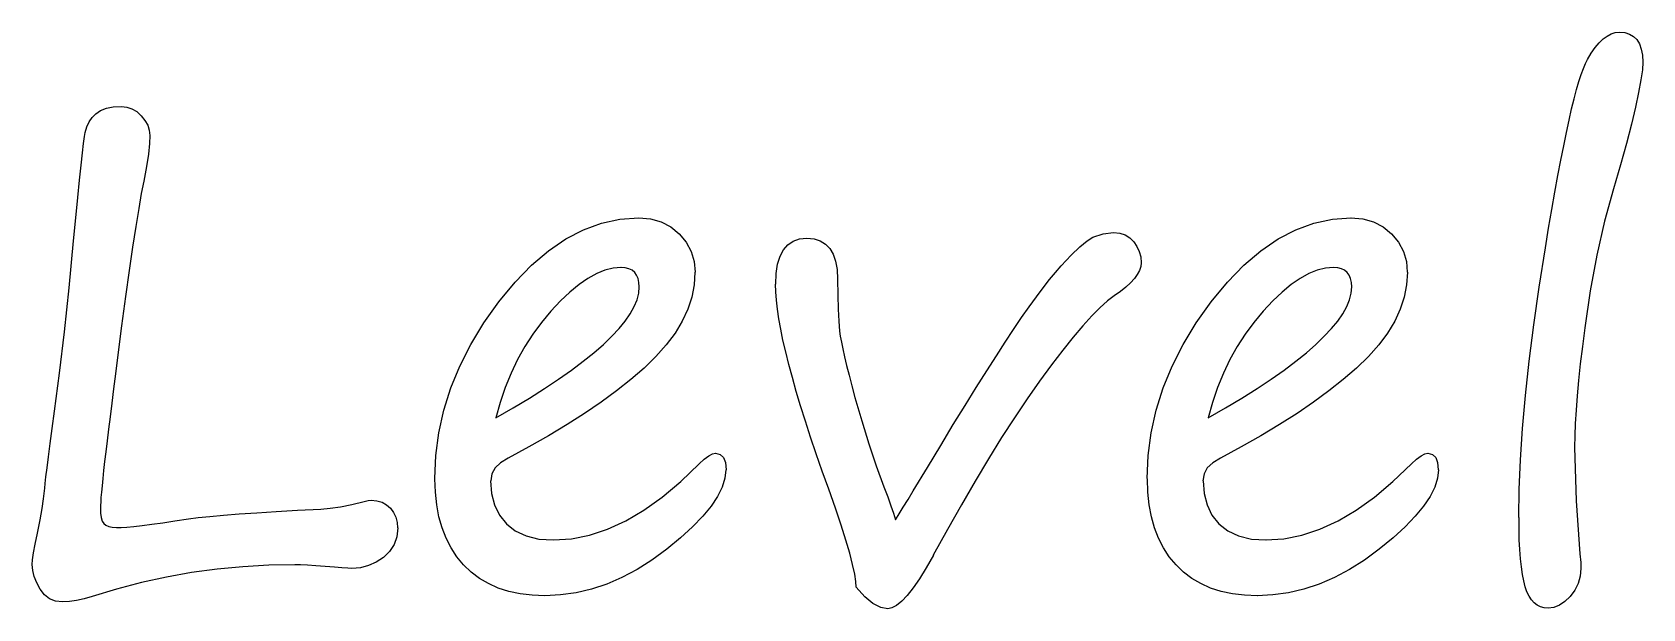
# Model space of a CAD drawing. Extents: x -1 to 126, y -65 to 138.
# Drawn here: x 98.02 to 105.05, y -53.12 to -50.61 of the extents above; entities that cross this region are included whole.
import ezdxf

# ---------------------------------------------------------------- set-up
doc = ezdxf.new("R2010")
doc.units = 0

msp = doc.modelspace()

# ---------------------------------------------------------------- linework, layer by layer
for p, q in [((104.889809, -50.625561), (104.90711, -50.616276)), ((104.90711, -50.616276), (104.92441, -50.610378)), ((104.92441, -50.610378), (104.942133, -50.608684)), ((104.942, -50.6087), (104.966045, -50.610676)), ((104.966045, -50.610676), (104.987127, -50.616574)), ((104.987127, -50.616574), (105.004851, -50.626706)), ((104.820609, -50.699814), (104.837909, -50.675769)), ((104.837909, -50.675769), (104.855209, -50.655082)), ((104.855209, -50.655082), (104.872509, -50.638205)), ((104.872509, -50.638205), (104.889809, -50.625561)), ((105.004851, -50.626706), (105.019188, -50.641043)), ((105.019188, -50.641043), (105.03059, -50.659613)), ((105.03059, -50.659613), (105.038605, -50.681965)), ((105.038605, -50.681965), (105.043233, -50.70855)), ((104.786008, -50.766475), (104.79487, -50.744969)), ((104.79487, -50.744969), (104.803732, -50.727669)), ((104.803732, -50.727669), (104.820609, -50.699814)), ((105.045, -50.739), (105.043024, -50.773177)), ((105.043233, -50.70855), (105.044926, -50.738929)), ((104.75646, -50.85888), (104.766591, -50.823438)), ((104.766591, -50.823438), (104.776723, -50.792637)), ((104.776723, -50.792637), (104.786008, -50.766475)), ((105.037126, -50.81706), (105.026994, -50.871069)), ((105.043024, -50.773177), (105.037126, -50.81706)), ((104.734926, -50.94327), (104.745904, -50.898964)), ((104.745904, -50.898964), (104.75646, -50.85888)), ((105.026994, -50.871069), (105.013081, -50.935203)), ((98.285631, -50.980816), (98.301661, -50.963939)), ((98.301661, -50.963939), (98.321924, -50.950449)), ((98.321924, -50.950449), (98.347663, -50.940317)), ((98.347663, -50.940317), (98.377621, -50.934842)), ((98.377621, -50.934842), (98.413065, -50.932867)), ((98.413, -50.9327), (98.436622, -50.93524)), ((98.436622, -50.93524), (98.458551, -50.942832)), ((98.458551, -50.942832), (98.479661, -50.95508)), ((98.479661, -50.95508), (98.499078, -50.972804)), ((104.723948, -50.992213), (104.734926, -50.94327)), ((105.013081, -50.935203), (104.995357, -51.009465)), ((98.255235, -51.04536), (98.262404, -51.021315)), ((98.262404, -51.021315), (98.272536, -50.99981)), ((98.272536, -50.99981), (98.285631, -50.980816)), ((98.499078, -50.972804), (98.515531, -50.993067)), ((98.515531, -50.993067), (98.527751, -51.014177)), ((98.527751, -51.014177), (98.534497, -51.036529)), ((98.534497, -51.036529), (98.537037, -51.059305)), ((104.712123, -51.045801), (104.723948, -50.992213)), ((104.995357, -51.009465), (104.973429, -51.093431)), ((98.242987, -51.135237), (98.248039, -51.093465)), ((98.248039, -51.093465), (98.251849, -51.063507)), ((98.251849, -51.063507), (98.255235, -51.04536)), ((98.535407, -51.094741), (98.530355, -51.139891)), ((98.5371, -51.0593), (98.535407, -51.094741)), ((104.687654, -51.166476), (104.700297, -51.104029)), ((104.700297, -51.104029), (104.712123, -51.045801)), ((104.973429, -51.093431), (104.947267, -51.187524)), ((98.237089, -51.188402), (98.242987, -51.135237)), ((98.530355, -51.139891), (98.521916, -51.194321)), ((104.674982, -51.233987), (104.687654, -51.166476)), ((98.230343, -51.253381), (98.237089, -51.188402)), ((98.521916, -51.194321), (98.510091, -51.258876)), ((104.661915, -51.305716), (104.674982, -51.233987)), ((104.947267, -51.187524), (104.917309, -51.291743)), ((98.222752, -51.330173), (98.230343, -51.253381)), ((98.499545, -51.312065), (98.488143, -51.377888)), ((98.5101, -51.2589), (98.499545, -51.312065)), ((104.648425, -51.382085), (104.661915, -51.305716)), ((104.917, -51.2918), (104.878604, -51.432728)), ((98.21389, -51.418359), (98.222752, -51.330173)), ((98.488143, -51.377888), (98.4755, -51.455527)), ((104.634512, -51.4631), (104.648425, -51.382085)), ((98.204605, -51.518359), (98.21389, -51.418359)), ((98.4755, -51.455527), (98.461586, -51.5454)), ((100.426968, -51.470268), (100.505869, -51.441578)), ((100.505869, -51.441578), (100.58604, -51.424701)), ((100.58604, -51.424701), (100.667896, -51.418802)), ((100.668, -51.4188), (100.719898, -51.423005)), ((100.719898, -51.423005), (100.766312, -51.436072)), ((100.766312, -51.436072), (100.808084, -51.458029)), ((100.808084, -51.458029), (100.844792, -51.488407)), ((103.532666, -51.470268), (103.611569, -51.441578)), ((103.611569, -51.441578), (103.691737, -51.424701)), ((103.691737, -51.424701), (103.773596, -51.418802)), ((103.773, -51.4188), (103.824898, -51.423005)), ((103.824898, -51.423005), (103.871312, -51.436072)), ((103.871312, -51.436072), (103.913084, -51.458029)), ((103.913084, -51.458029), (103.949792, -51.488407)), ((104.620175, -51.548331), (104.634512, -51.4631)), ((104.878604, -51.432728), (104.84527, -51.58083)), ((98.184765, -51.723422), (98.204605, -51.518359)), ((100.274648, -51.56183), (100.350176, -51.510355)), ((100.350176, -51.510355), (100.426968, -51.470268)), ((100.844792, -51.488407), (100.87475, -51.524695)), ((100.87475, -51.524695), (100.896284, -51.564779)), ((101.318029, -51.535262), (101.341651, -51.519655)), ((101.341651, -51.519655), (101.369083, -51.509946)), ((101.369083, -51.509946), (101.40115, -51.506983)), ((101.401, -51.507), (101.432222, -51.509963)), ((101.432222, -51.509963), (101.459654, -51.518402)), ((101.459654, -51.518402), (101.48243, -51.532315)), ((101.48243, -51.532315), (101.501423, -51.551732)), ((102.591166, -51.544534), (102.622811, -51.518795)), ((102.622811, -51.518795), (102.648126, -51.503188)), ((102.648126, -51.503188), (102.692853, -51.487581)), ((102.692853, -51.487581), (102.738, -51.482529)), ((102.738, -51.4825), (102.764585, -51.48504)), ((102.764585, -51.48504), (102.788207, -51.492632)), ((102.788207, -51.492632), (102.808471, -51.50488)), ((102.808471, -51.50488), (102.826194, -51.522604)), ((102.826194, -51.522604), (102.840108, -51.543291)), ((103.380348, -51.56183), (103.455873, -51.510355)), ((103.455873, -51.510355), (103.532666, -51.470268)), ((103.949792, -51.488407), (103.97975, -51.524695)), ((103.97975, -51.524695), (104.001284, -51.564779)), ((98.461586, -51.5454), (98.446826, -51.647508)), ((100.200807, -51.6247), (100.274648, -51.56183)), ((100.896284, -51.564779), (100.909351, -51.608239)), ((101.273297, -51.619638), (101.283852, -51.58546)), ((101.283852, -51.58546), (101.299036, -51.55719)), ((101.299036, -51.55719), (101.318029, -51.535262)), ((101.501423, -51.551732), (101.51576, -51.577047)), ((101.51576, -51.577047), (101.526315, -51.607849)), ((102.509307, -51.62808), (102.553613, -51.581245)), ((102.553613, -51.581245), (102.591166, -51.544534)), ((102.840108, -51.543291), (102.85024, -51.565219)), ((102.85024, -51.565219), (102.856138, -51.588841)), ((102.856138, -51.588841), (102.858114, -51.613733)), ((103.306507, -51.6247), (103.380348, -51.56183)), ((104.001284, -51.564779), (104.014351, -51.608239)), ((104.593166, -51.72006), (104.620175, -51.548331)), ((104.84527, -51.58083), (104.816156, -51.736103)), ((98.446826, -51.647508), (98.430796, -51.761853)), ((100.128657, -51.698961), (100.200807, -51.6247)), ((100.484673, -51.661385), (100.446697, -51.682467)), ((100.520958, -51.646625), (100.484673, -51.661385)), ((100.556402, -51.637763), (100.520958, -51.646625)), ((100.591, -51.6348), (100.556402, -51.637763)), ((100.608955, -51.636062), (100.590385, -51.634933)), ((100.625409, -51.640267), (100.608955, -51.636062)), ((100.638899, -51.646589), (100.625409, -51.640267)), ((100.650301, -51.655874), (100.638899, -51.646589)), ((100.658739, -51.668123), (100.650301, -51.655874)), ((100.665061, -51.68246), (100.658739, -51.668123)), ((100.909351, -51.608239), (100.913584, -51.655497)), ((100.913, -51.6555), (100.909613, -51.709929)), ((101.265, -51.7074), (101.266976, -51.660565)), ((101.266976, -51.660565), (101.273297, -51.619638)), ((101.526315, -51.607849), (101.532637, -51.644134)), ((101.532637, -51.644134), (101.534612, -51.686329)), ((102.458676, -51.687581), (102.484838, -51.655935)), ((102.484838, -51.655935), (102.509307, -51.62808)), ((102.841546, -51.665177), (102.828875, -51.683324)), ((102.850832, -51.647877), (102.841546, -51.665177)), ((102.856307, -51.630577), (102.850832, -51.647877)), ((102.858, -51.6137), (102.856307, -51.630577)), ((103.234354, -51.698961), (103.306507, -51.6247)), ((103.58967, -51.661385), (103.551697, -51.682467)), ((103.625958, -51.646625), (103.58967, -51.661385)), ((103.661402, -51.637763), (103.625958, -51.646625)), ((103.696, -51.6348), (103.661402, -51.637763)), ((103.714955, -51.636062), (103.696385, -51.634933)), ((103.731409, -51.640267), (103.714955, -51.636062)), ((103.744899, -51.646589), (103.731409, -51.640267)), ((103.756301, -51.655874), (103.744899, -51.646589)), ((103.764739, -51.668123), (103.756301, -51.655874)), ((103.771061, -51.68246), (103.764739, -51.668123)), ((104.014351, -51.608239), (104.018556, -51.655497)), ((104.019, -51.6555), (104.015613, -51.709929)), ((98.164106, -51.915827), (98.184765, -51.723422)), ((100.058192, -51.784616), (100.128657, -51.698961)), ((100.368217, -51.741965), (100.327289, -51.780362)), ((100.407877, -51.709053), (100.368217, -51.741965)), ((100.446697, -51.682467), (100.407877, -51.709053)), ((100.668871, -51.69976), (100.665061, -51.68246)), ((100.667785, -51.747042), (100.670325, -51.71961)), ((100.67, -51.7196), (100.668871, -51.69976)), ((100.909613, -51.709929), (100.899058, -51.763515)), ((101.265227, -51.740299), (101.26438, -51.707386)), ((101.26819, -51.776584), (101.265227, -51.740299)), ((101.535, -51.6863), (101.535282, -51.755498)), ((102.401287, -51.762685), (102.430821, -51.723445)), ((102.430821, -51.723445), (102.458676, -51.687581)), ((102.768112, -51.739458), (102.74068, -51.758875)), ((102.792158, -51.720465), (102.768112, -51.739458)), ((102.811998, -51.701471), (102.792158, -51.720465)), ((102.828875, -51.683324), (102.811998, -51.701471)), ((103.163892, -51.784616), (103.234354, -51.698961)), ((103.473217, -51.741965), (103.432289, -51.780362)), ((103.512877, -51.709053), (103.473217, -51.741965)), ((103.551697, -51.682467), (103.512877, -51.709053)), ((103.774871, -51.69976), (103.771061, -51.68246)), ((103.77381, -51.747042), (103.77635, -51.71961)), ((103.776, -51.7196), (103.774871, -51.69976)), ((104.015613, -51.709929), (104.005058, -51.763515)), ((104.569967, -51.885039), (104.593166, -51.72006)), ((104.816156, -51.736103), (104.791688, -51.898553)), ((98.430796, -51.761853), (98.413919, -51.888435)), ((99.99279, -51.876598), (100.058192, -51.784616)), ((100.327289, -51.780362), (100.285094, -51.825085)), ((100.631068, -51.836072), (100.648368, -51.80527)), ((100.648368, -51.80527), (100.660617, -51.775733)), ((100.660617, -51.775733), (100.667785, -51.747042)), ((100.899058, -51.763515), (100.881758, -51.81668)), ((101.272396, -51.815824), (101.26819, -51.776584)), ((101.535282, -51.755498), (101.536976, -51.815834)), ((102.337152, -51.853403), (102.370062, -51.806148)), ((102.370062, -51.806148), (102.401287, -51.762685)), ((102.678397, -51.809943), (102.642952, -51.845807)), ((102.710886, -51.780829), (102.678397, -51.809943)), ((102.74, -51.7589), (102.710886, -51.780829)), ((103.09849, -51.876598), (103.163892, -51.784616)), ((103.432289, -51.780362), (103.390094, -51.825085)), ((103.737093, -51.836072), (103.754394, -51.80527)), ((103.754394, -51.80527), (103.766642, -51.775733)), ((103.766642, -51.775733), (103.77381, -51.747042)), ((104.005058, -51.763515), (103.987758, -51.81668)), ((99.936252, -51.969847), (99.99279, -51.876598)), ((100.244166, -51.874031), (100.20619, -51.925508)), ((100.285094, -51.825085), (100.244166, -51.874031)), ((100.582554, -51.901051), (100.609139, -51.868138)), ((100.609139, -51.868138), (100.631068, -51.836072)), ((100.857713, -51.869001), (100.826491, -51.920899)), ((100.881758, -51.81668), (100.857713, -51.869001)), ((101.278717, -51.858019), (101.272396, -51.815824)), ((101.287156, -51.903166), (101.278717, -51.858019)), ((101.536976, -51.815834), (101.539939, -51.868155)), ((101.539939, -51.868155), (101.543749, -51.912038)), ((102.302131, -51.90488), (102.337152, -51.853403)), ((102.642952, -51.845807), (102.603712, -51.888846)), ((103.041949, -51.969847), (103.09849, -51.876598)), ((103.349166, -51.874031), (103.31119, -51.925508)), ((103.390094, -51.825085), (103.349166, -51.874031)), ((103.688551, -51.901051), (103.715136, -51.868138)), ((103.715136, -51.868138), (103.737093, -51.836072)), ((103.963713, -51.869001), (103.932491, -51.920899)), ((103.987758, -51.81668), (103.963713, -51.869001)), ((104.550127, -52.042846), (104.569967, -51.885039)), ((98.142996, -52.095154), (98.164106, -51.915827)), ((98.413919, -51.888435), (98.395772, -52.027254)), ((100.20619, -51.925508), (100.171593, -51.979938)), ((100.5142, -51.970249), (100.550485, -51.934804)), ((100.550485, -51.934804), (100.582554, -51.901051)), ((100.826491, -51.920899), (100.788094, -51.972376)), ((101.296864, -51.951268), (101.287156, -51.903166)), ((101.308689, -52.002746), (101.296864, -51.951268)), ((101.543749, -51.912038), (101.546712, -51.933967)), ((101.546712, -51.933967), (101.551341, -51.959705)), ((102.265843, -51.959733), (102.302131, -51.90488)), ((102.561517, -51.938636), (102.51637, -51.995597)), ((102.603712, -51.888846), (102.561517, -51.938636)), ((103.31119, -51.925508), (103.27659, -51.979938)), ((103.620197, -51.970249), (103.656485, -51.934804)), ((103.656485, -51.934804), (103.688551, -51.901051)), ((103.932491, -51.920899), (103.894094, -51.972376)), ((104.791688, -51.898553), (104.781556, -51.979142)), ((99.88815, -52.064363), (99.936252, -51.969847)), ((100.171593, -51.979938), (100.139947, -52.036478)), ((100.426014, -52.043666), (100.472425, -52.006534)), ((100.472425, -52.006534), (100.5142, -51.970249)), ((100.742947, -52.023009), (100.691047, -52.07322)), ((100.788094, -51.972376), (100.742947, -52.023009)), ((101.32218, -52.057175), (101.308689, -52.002746)), ((101.551341, -51.959705), (101.557662, -51.989663)), ((101.557662, -51.989663), (101.565254, -52.02384)), ((101.565254, -52.02384), (101.574116, -52.061816)), ((102.184831, -52.085892), (102.227023, -52.019649)), ((102.227023, -52.019649), (102.265843, -51.959733)), ((102.51637, -51.995597), (102.467424, -52.059732)), ((102.99385, -52.064363), (103.041949, -51.969847)), ((103.27659, -51.979938), (103.244947, -52.036478)), ((103.532014, -52.043666), (103.578425, -52.006534)), ((103.578425, -52.006534), (103.620197, -51.970249)), ((103.848944, -52.023009), (103.797047, -52.07322)), ((103.894094, -51.972376), (103.848944, -52.023009)), ((104.781556, -51.979142), (104.772694, -52.055514)), ((98.121462, -52.261397), (98.142996, -52.095154)), ((98.395772, -52.027254), (98.38691, -52.09772)), ((99.84891, -52.160143), (99.88815, -52.064363)), ((100.139947, -52.036478), (100.111677, -52.095973)), ((100.31842, -52.121726), (100.374957, -52.082062)), ((100.374957, -52.082062), (100.426014, -52.043666)), ((100.691047, -52.07322), (100.633242, -52.123009)), ((101.337786, -52.114559), (101.32218, -52.057175)), ((101.574116, -52.061816), (101.584671, -52.104008)), ((102.139261, -52.158045), (102.184831, -52.085892)), ((102.467424, -52.059732), (102.415526, -52.130617)), ((102.954607, -52.160143), (102.99385, -52.064363)), ((103.244947, -52.036478), (103.216677, -52.095973)), ((103.424417, -52.121726), (103.480957, -52.082062)), ((103.480957, -52.082062), (103.532014, -52.043666)), ((103.797047, -52.07322), (103.739242, -52.123009)), ((104.533674, -52.193056), (104.550127, -52.042846)), ((104.772694, -52.055514), (104.765103, -52.127243)), ((98.378472, -52.164386), (98.370457, -52.226833)), ((98.38691, -52.09772), (98.378472, -52.164386)), ((99.818529, -52.257188), (99.84891, -52.160143)), ((100.086362, -52.158421), (100.064433, -52.222976)), ((100.111677, -52.095973), (100.086362, -52.158421)), ((100.191414, -52.204002), (100.25766, -52.16223)), ((100.25766, -52.16223), (100.31842, -52.121726)), ((100.633242, -52.123009), (100.570795, -52.172375)), ((101.354663, -52.174895), (101.337786, -52.114559)), ((101.584671, -52.104008), (101.596919, -52.150422)), ((101.596919, -52.150422), (101.61041, -52.201056)), ((102.091159, -52.236104), (102.139261, -52.158045)), ((102.415526, -52.130617), (102.361518, -52.20741)), ((102.924229, -52.257188), (102.954607, -52.160143)), ((103.191362, -52.158421), (103.169433, -52.222976)), ((103.216677, -52.095973), (103.191362, -52.158421)), ((103.297414, -52.204002), (103.363657, -52.16223)), ((103.363657, -52.16223), (103.424417, -52.121726)), ((103.739242, -52.123009), (103.676795, -52.172375)), ((104.765103, -52.127243), (104.758781, -52.194333)), ((98.370457, -52.226833), (98.363288, -52.285482)), ((100.064433, -52.222976), (100.04544, -52.290486)), ((100.120528, -52.246617), (100.191414, -52.204002)), ((100.503708, -52.221745), (100.431975, -52.271111)), ((100.570795, -52.172375), (100.503708, -52.221745)), ((101.373657, -52.23861), (101.354663, -52.174895)), ((101.61041, -52.201056), (101.639947, -52.304008)), ((102.039261, -52.320071), (102.091159, -52.236104)), ((102.361518, -52.20741), (102.306244, -52.289689)), ((103.169433, -52.222976), (103.15044, -52.290486)), ((103.226528, -52.246617), (103.297414, -52.204002)), ((103.609705, -52.221745), (103.537975, -52.271111)), ((103.676795, -52.172375), (103.609705, -52.221745)), ((104.52103, -52.336938), (104.533674, -52.193056)), ((104.758781, -52.194333), (104.754152, -52.257201)), ((98.11133, -52.336502), (98.121462, -52.261397)), ((98.363288, -52.285482), (98.356543, -52.340335)), ((99.7966, -52.3555), (99.818529, -52.257188)), ((100.045, -52.2905), (100.120528, -52.246617)), ((100.431975, -52.271111), (100.355606, -52.320057)), ((101.394739, -52.305276), (101.373657, -52.23861)), ((101.417091, -52.374898), (101.394739, -52.305276)), ((101.639947, -52.304008), (101.671169, -52.403587)), ((102.306244, -52.289689), (102.249704, -52.376611)), ((102.9023, -52.3555), (102.924229, -52.257188)), ((103.151, -52.2905), (103.226528, -52.246617)), ((103.537975, -52.271111), (103.461603, -52.320057)), ((104.754152, -52.257201), (104.750766, -52.315429)), ((98.102469, -52.402748), (98.11133, -52.336502)), ((98.356543, -52.340335), (98.350221, -52.390968)), ((99.783505, -52.454656), (99.7966, -52.3555)), ((100.274591, -52.368579), (100.188516, -52.417101)), ((100.355606, -52.320057), (100.274591, -52.368579)), ((101.441559, -52.447471), (101.417091, -52.374898)), ((101.984408, -52.410365), (102.039261, -52.320071)), ((102.249704, -52.376611), (102.19274, -52.469016)), ((102.889205, -52.454656), (102.9023, -52.3555)), ((103.380591, -52.368579), (103.294516, -52.417101)), ((103.461603, -52.320057), (103.380591, -52.368579)), ((104.512168, -52.473226), (104.52103, -52.336938)), ((104.74879, -52.369014), (104.747943, -52.418383)), ((104.750766, -52.315429), (104.74879, -52.369014)), ((98.094877, -52.460132), (98.102469, -52.402748)), ((98.344746, -52.438223), (98.339694, -52.480842)), ((98.350221, -52.390968), (98.344746, -52.438223)), ((100.188516, -52.417101), (100.098222, -52.465624)), ((100.989799, -52.447861), (101.003289, -52.444898)), ((101.003, -52.4449), (101.02284, -52.449528)), ((101.671169, -52.403587), (101.703238, -52.498944)), ((101.92618, -52.506569), (101.984408, -52.410365)), ((103.294516, -52.417101), (103.20422, -52.465624)), ((104.094799, -52.447861), (104.108289, -52.444898)), ((104.108, -52.4449), (104.12784, -52.449528)), ((104.748, -52.4184), (104.753898, -52.651733)), ((98.083927, -52.547051), (98.088978, -52.50781)), ((98.088978, -52.50781), (98.094877, -52.460132)), ((98.339694, -52.480842), (98.335489, -52.520082)), ((99.7793, -52.5555), (99.783505, -52.454656)), ((100.041622, -52.509062), (100.027285, -52.535224)), ((100.065667, -52.485864), (100.041622, -52.509062)), ((100.099, -52.4656), (100.065667, -52.485864)), ((100.851007, -52.568557), (100.931599, -52.490921)), ((100.932, -52.4909), (100.953929, -52.470637)), ((100.953929, -52.470637), (100.973345, -52.4563)), ((100.973345, -52.4563), (100.989799, -52.447861)), ((101.02284, -52.449528), (101.037177, -52.462624)), ((101.037177, -52.462624), (101.045616, -52.485399)), ((101.048, -52.5167), (101.043795, -52.553409)), ((101.045616, -52.485399), (101.048579, -52.516624)), ((101.468145, -52.522996), (101.441559, -52.447471)), ((101.703238, -52.498944), (101.736992, -52.590506)), ((101.865, -52.6091), (101.92618, -52.506569)), ((102.19274, -52.469016), (102.134092, -52.566484)), ((102.885, -52.5555), (102.889205, -52.454656)), ((103.146621, -52.509062), (103.132285, -52.535224)), ((103.170667, -52.485864), (103.146621, -52.509062)), ((103.204, -52.4656), (103.170667, -52.485864)), ((103.956007, -52.568557), (104.036599, -52.490921)), ((104.037, -52.4909), (104.058929, -52.470637)), ((104.058929, -52.470637), (104.078345, -52.4563)), ((104.078345, -52.4563), (104.094799, -52.447861)), ((104.12784, -52.449528), (104.142177, -52.462624)), ((104.142177, -52.462624), (104.150616, -52.485399)), ((104.154, -52.5167), (104.149795, -52.553409)), ((104.150616, -52.485399), (104.153579, -52.516624)), ((104.506693, -52.60234), (104.512168, -52.473226)), ((98.078847, -52.597275), (98.08054, -52.576588)), ((98.08054, -52.576588), (98.083927, -52.547051)), ((98.328293, -52.586325), (98.325753, -52.613757)), ((98.331679, -52.555103), (98.328293, -52.586325)), ((98.335489, -52.520082), (98.331679, -52.555103)), ((99.781365, -52.614242), (99.779389, -52.55559)), ((100.022, -52.5644), (100.026205, -52.620097)), ((100.027285, -52.535224), (100.022656, -52.564338)), ((100.770416, -52.636067), (100.851007, -52.568557)), ((101.043795, -52.553409), (101.03197, -52.592228)), ((101.496, -52.6019), (101.468145, -52.522996)), ((102.134092, -52.566484), (102.074599, -52.669015)), ((102.887365, -52.614242), (102.885389, -52.55559)), ((103.132285, -52.535224), (103.127656, -52.564338)), ((103.128, -52.5644), (103.132205, -52.620097)), ((103.875416, -52.636067), (103.956007, -52.568557)), ((104.149795, -52.553409), (104.13797, -52.592228)), ((98.067487, -52.685006), (98.073809, -52.642811)), ((98.073809, -52.642811), (98.078014, -52.609057)), ((98.078, -52.6091), (98.078847, -52.597275)), ((98.322648, -52.656796), (98.321802, -52.671979)), ((98.323777, -52.637379), (98.322648, -52.656796)), ((98.325753, -52.613757), (98.323777, -52.637379)), ((99.4168, -52.66816), (99.470386, -52.655093)), ((99.4704, -52.6551), (99.488547, -52.650895)), ((99.488547, -52.650895), (99.50119, -52.649766)), ((99.5012, -52.6496), (99.526939, -52.651576)), ((99.526939, -52.651576), (99.549291, -52.658321)), ((99.787263, -52.669515), (99.781365, -52.614242)), ((100.026205, -52.620097), (100.0393, -52.669886)), ((100.690669, -52.693452), (100.770416, -52.636067)), ((101.011706, -52.632733), (100.983436, -52.675348)), ((101.03197, -52.592228), (101.011706, -52.632733)), ((101.525435, -52.68418), (101.496744, -52.601901)), ((101.737, -52.5905), (101.753453, -52.634806)), ((101.753453, -52.634806), (101.767367, -52.673623)), ((101.821177, -52.680394), (101.841864, -52.64664)), ((101.841864, -52.64664), (101.864216, -52.609088)), ((102.893263, -52.669515), (102.887365, -52.614242)), ((103.132205, -52.620097), (103.145272, -52.669886)), ((103.795669, -52.693452), (103.875416, -52.636067)), ((104.117706, -52.632733), (104.089436, -52.675348)), ((104.13797, -52.592228), (104.117706, -52.632733)), ((104.505, -52.7247), (104.506693, -52.60234)), ((104.753898, -52.651733), (104.770775, -52.883378)), ((98.058202, -52.734795), (98.067487, -52.685006)), ((98.3211, -52.6838), (98.321947, -52.706575)), ((98.321802, -52.671979), (98.321237, -52.683805)), ((98.321947, -52.706575), (98.32491, -52.725569)), ((98.32491, -52.725569), (98.329538, -52.740329)), ((98.7055, -52.731), (98.748115, -52.725525)), ((98.748115, -52.725525), (98.798749, -52.72005)), ((98.798749, -52.72005), (98.858241, -52.714575)), ((98.858241, -52.714575), (98.926175, -52.7091)), ((98.926175, -52.7091), (99.002544, -52.704048)), ((99.002544, -52.704048), (99.087355, -52.698573)), ((99.087355, -52.698573), (99.180604, -52.693521)), ((99.180604, -52.693521), (99.282291, -52.688046)), ((99.2822, -52.688), (99.322707, -52.684613)), ((99.322707, -52.684613), (99.367434, -52.678292)), ((99.367434, -52.678292), (99.4168, -52.66816)), ((99.549291, -52.658321), (99.569131, -52.669299)), ((99.569131, -52.669299), (99.586008, -52.684906)), ((99.586008, -52.684906), (99.599498, -52.703476)), ((99.599498, -52.703476), (99.60963, -52.72374)), ((99.60963, -52.72374), (99.615105, -52.746092)), ((99.796972, -52.721415), (99.787263, -52.669515)), ((99.810462, -52.770358), (99.796972, -52.721415)), ((100.0393, -52.669886), (100.060834, -52.714189)), ((100.060834, -52.714189), (100.091212, -52.752586)), ((100.611345, -52.739866), (100.690669, -52.693452)), ((100.947151, -52.719651), (100.902848, -52.765645)), ((100.983436, -52.675348), (100.947151, -52.719651)), ((101.549904, -52.75802), (101.525435, -52.68418)), ((101.767367, -52.673623), (101.778769, -52.706535)), ((101.778769, -52.706535), (101.787631, -52.734391)), ((101.787, -52.7344), (101.80303, -52.709508)), ((101.80303, -52.709508), (101.821177, -52.680394)), ((102.074599, -52.669015), (102.01384, -52.77703)), ((102.902972, -52.721415), (102.893263, -52.669515)), ((102.916462, -52.770358), (102.902972, -52.721415)), ((103.145272, -52.669886), (103.166777, -52.714189)), ((103.166777, -52.714189), (103.197159, -52.752586)), ((103.716345, -52.739866), (103.795669, -52.693452)), ((104.053151, -52.719651), (104.008848, -52.765645)), ((104.089436, -52.675348), (104.053151, -52.719651)), ((104.505677, -52.775069), (104.505395, -52.724857)), ((98.036531, -52.840682), (98.046662, -52.792581)), ((98.0468, -52.7926), (98.058202, -52.734795)), ((98.329538, -52.740329), (98.33586, -52.751307)), ((98.33586, -52.751307), (98.344722, -52.758899)), ((98.344722, -52.758899), (98.357365, -52.764374)), ((98.357365, -52.764374), (98.372972, -52.767761)), ((98.372972, -52.767761), (98.391966, -52.76889)), ((98.392, -52.769), (98.411417, -52.768436)), ((98.411417, -52.768436), (98.436309, -52.76646)), ((98.436309, -52.76646), (98.467108, -52.763497)), ((98.467108, -52.763497), (98.503396, -52.759292)), ((98.503396, -52.759292), (98.545591, -52.75424)), ((98.545591, -52.75424), (98.593269, -52.747495)), ((98.593269, -52.747495), (98.646434, -52.739903)), ((98.646434, -52.739903), (98.705506, -52.731041)), ((99.6173, -52.7703), (99.61349, -52.808696)), ((99.615105, -52.746092), (99.61708, -52.770137)), ((99.828185, -52.815505), (99.810462, -52.770358)), ((100.091212, -52.752586), (100.130032, -52.783387)), ((100.130032, -52.783387), (100.177287, -52.805316)), ((100.453117, -52.802313), (100.53202, -52.776151)), ((100.53202, -52.776151), (100.611345, -52.739866)), ((100.902848, -52.765645), (100.850526, -52.813744)), ((101.571014, -52.82342), (101.549904, -52.75802)), ((102.01384, -52.77703), (101.952236, -52.88969)), ((102.934185, -52.815505), (102.916462, -52.770358)), ((103.197159, -52.752586), (103.235975, -52.783387)), ((103.235975, -52.783387), (103.283233, -52.805316)), ((103.558117, -52.802313), (103.63702, -52.776151)), ((103.63702, -52.776151), (103.716345, -52.739866)), ((104.008848, -52.765645), (103.956526, -52.813744)), ((104.506806, -52.821904), (104.505677, -52.775069)), ((98.029786, -52.879502), (98.036531, -52.840682)), ((99.601665, -52.842873), (99.582248, -52.873255)), ((99.61349, -52.808696), (99.601665, -52.842873)), ((99.849719, -52.8577), (99.828185, -52.815505)), ((99.875034, -52.896097), (99.849719, -52.8577)), ((100.177287, -52.805316), (100.232984, -52.818834)), ((100.232984, -52.818834), (100.296698, -52.823039)), ((100.297, -52.823), (100.375057, -52.81792)), ((100.375057, -52.81792), (100.453117, -52.802313)), ((100.79019, -52.863534), (100.725632, -52.910792)), ((100.850526, -52.813744), (100.79019, -52.863534)), ((101.587891, -52.880804), (101.571014, -52.82342)), ((102.955719, -52.8577), (102.934185, -52.815505)), ((102.981034, -52.896097), (102.955719, -52.8577)), ((103.283233, -52.805316), (103.33893, -52.818834)), ((103.33893, -52.818834), (103.402644, -52.823039)), ((103.402, -52.823), (103.480057, -52.81792)), ((103.480057, -52.81792), (103.558117, -52.802313)), ((103.896187, -52.863534), (103.831632, -52.910792)), ((103.956526, -52.813744), (103.896187, -52.863534)), ((104.508782, -52.864943), (104.506806, -52.821904)), ((104.511745, -52.904604), (104.508782, -52.864943)), ((98.024, -52.9293), (98.025129, -52.909036)), ((98.026151, -52.95584), (98.024175, -52.929255)), ((98.025129, -52.909036), (98.029786, -52.879502)), ((99.055275, -52.932976), (98.942194, -52.939721)), ((99.1692, -52.931), (99.055275, -52.932976)), ((99.193606, -52.931568), (99.169137, -52.931003)), ((99.223984, -52.932697), (99.193606, -52.931568)), ((99.259849, -52.935237), (99.223984, -52.932697)), ((99.3012, -52.9382), (99.259849, -52.935237)), ((99.341325, -52.942084), (99.301241, -52.938274)), ((99.490261, -52.934864), (99.454816, -52.943725)), ((99.523594, -52.91968), (99.490261, -52.934864)), ((99.555239, -52.898993), (99.523594, -52.91968)), ((99.582248, -52.873255), (99.555239, -52.898993)), ((99.904148, -52.931541), (99.875034, -52.896097)), ((99.937061, -52.963187), (99.904148, -52.931541)), ((100.725632, -52.910792), (100.660653, -52.952143)), ((101.600534, -52.93017), (101.587891, -52.880804)), ((101.609819, -52.971522), (101.600534, -52.93017)), ((101.953, -52.8897), (101.921354, -52.94455)), ((103.010148, -52.931541), (102.981034, -52.896097)), ((103.043058, -52.963187), (103.010148, -52.931541)), ((103.831632, -52.910792), (103.766653, -52.952143)), ((104.515555, -52.940469), (104.511745, -52.904604)), ((104.771, -52.8833), (104.774387, -52.921276)), ((104.774387, -52.921276), (104.775233, -52.947014)), ((98.032473, -52.982849), (98.026151, -52.95584)), ((98.043451, -53.009857), (98.032473, -52.982849)), ((98.609282, -52.985299), (98.5, -53.008921)), ((98.718987, -52.965459), (98.609282, -52.985299)), ((98.829957, -52.950276), (98.718987, -52.965459)), ((98.942194, -52.939721), (98.829957, -52.950276)), ((99.373814, -52.944624), (99.341325, -52.942084)), ((99.399553, -52.946318), (99.373814, -52.944624)), ((99.4177, -52.9466), (99.399553, -52.946318)), ((99.454816, -52.943725), (99.417687, -52.946689)), ((99.973346, -52.990619), (99.937061, -52.963187)), ((100.012586, -53.013394), (99.973346, -52.990619)), ((100.594831, -52.986741), (100.528585, -53.015434)), ((100.660653, -52.952143), (100.594831, -52.986741)), ((101.614871, -53.004431), (101.609819, -52.971522)), ((101.616, -53.0289), (101.614871, -53.004431)), ((101.891817, -52.991808), (101.864385, -53.031892)), ((101.921354, -52.94455), (101.891817, -52.991808)), ((103.079346, -52.990619), (103.043058, -52.963187)), ((103.118586, -53.013394), (103.079346, -52.990619)), ((103.70083, -52.986741), (103.634584, -53.015434)), ((103.766653, -52.952143), (103.70083, -52.986741)), ((104.520607, -52.972958), (104.515555, -52.940469)), ((104.526082, -53.001651), (104.520607, -52.972958)), ((104.532404, -53.026967), (104.526082, -53.001651)), ((104.772037, -52.98128), (104.763598, -53.012925)), ((104.775, -52.9471), (104.772037, -52.98128)), ((98.058211, -53.037713), (98.043451, -53.009857)), ((98.077205, -53.061758), (98.058211, -53.037713)), ((98.09998, -53.079058), (98.077205, -53.061758)), ((98.2852, -53.0698), (98.250602, -53.079932)), ((98.391982, -53.037192), (98.285232, -53.069681)), ((98.5, -53.008921), (98.391982, -53.037192)), ((100.055202, -53.032387), (100.012586, -53.013394)), ((100.101196, -53.047148), (100.055202, -53.032387)), ((100.150562, -53.057703), (100.101196, -53.047148)), ((100.203304, -53.064024), (100.150562, -53.057703)), ((100.259, -53.066), (100.203304, -53.064024)), ((100.326897, -53.062678), (100.258543, -53.066065)), ((100.394831, -53.053393), (100.326897, -53.062678)), ((100.461918, -53.037363), (100.394831, -53.053393)), ((100.528585, -53.015434), (100.461918, -53.037363)), ((101.653577, -53.070264), (101.616024, -53.028916)), ((101.689021, -53.099378), (101.653577, -53.070264)), ((101.838646, -53.064805), (101.814601, -53.09012)), ((101.864385, -53.031892), (101.838646, -53.064805)), ((103.161202, -53.032387), (103.118586, -53.013394)), ((103.207193, -53.047148), (103.161202, -53.032387)), ((103.256562, -53.057703), (103.207193, -53.047148)), ((103.309303, -53.064024), (103.256562, -53.057703)), ((103.365, -53.066), (103.309303, -53.064024)), ((103.432897, -53.062678), (103.364543, -53.066065)), ((103.500828, -53.053393), (103.432897, -53.062678)), ((103.567918, -53.037363), (103.500828, -53.053393)), ((103.634584, -53.015434), (103.567918, -53.037363)), ((104.539996, -53.048924), (104.532404, -53.026967)), ((104.549281, -53.067917), (104.539996, -53.048924)), ((104.559413, -53.083947), (104.549281, -53.067917)), ((104.728998, -53.069045), (104.705799, -53.091397)), ((104.749261, -53.04246), (104.728998, -53.069045)), ((104.763598, -53.012925), (104.749261, -53.04246)), ((98.126142, -53.089613), (98.09998, -53.079058)), ((98.1561, -53.093), (98.126142, -53.089613)), ((98.186044, -53.091729), (98.156086, -53.092858)), ((98.217269, -53.0871), (98.186044, -53.091729)), ((98.250602, -53.079932), (98.217269, -53.0871)), ((101.722775, -53.117102), (101.689021, -53.099378)), ((101.754, -53.123), (101.722775, -53.117102)), ((101.771986, -53.119245), (101.753839, -53.123055)), ((101.792249, -53.108267), (101.771986, -53.119245)), ((101.814601, -53.09012), (101.792249, -53.108267)), ((104.571238, -53.097014), (104.559413, -53.083947)), ((104.584333, -53.107146), (104.571238, -53.097014)), ((104.599093, -53.114314), (104.584333, -53.107146)), ((104.6147, -53.118971), (104.599093, -53.114314)), ((104.632, -53.1201), (104.6147, -53.118971)), ((104.657285, -53.116713), (104.63197, -53.120099)), ((104.681754, -53.107427), (104.657285, -53.116713)), ((104.705799, -53.091397), (104.681754, -53.107427))]:
    msp.add_line(p, q)

doc.saveas('drawing.dxf')
